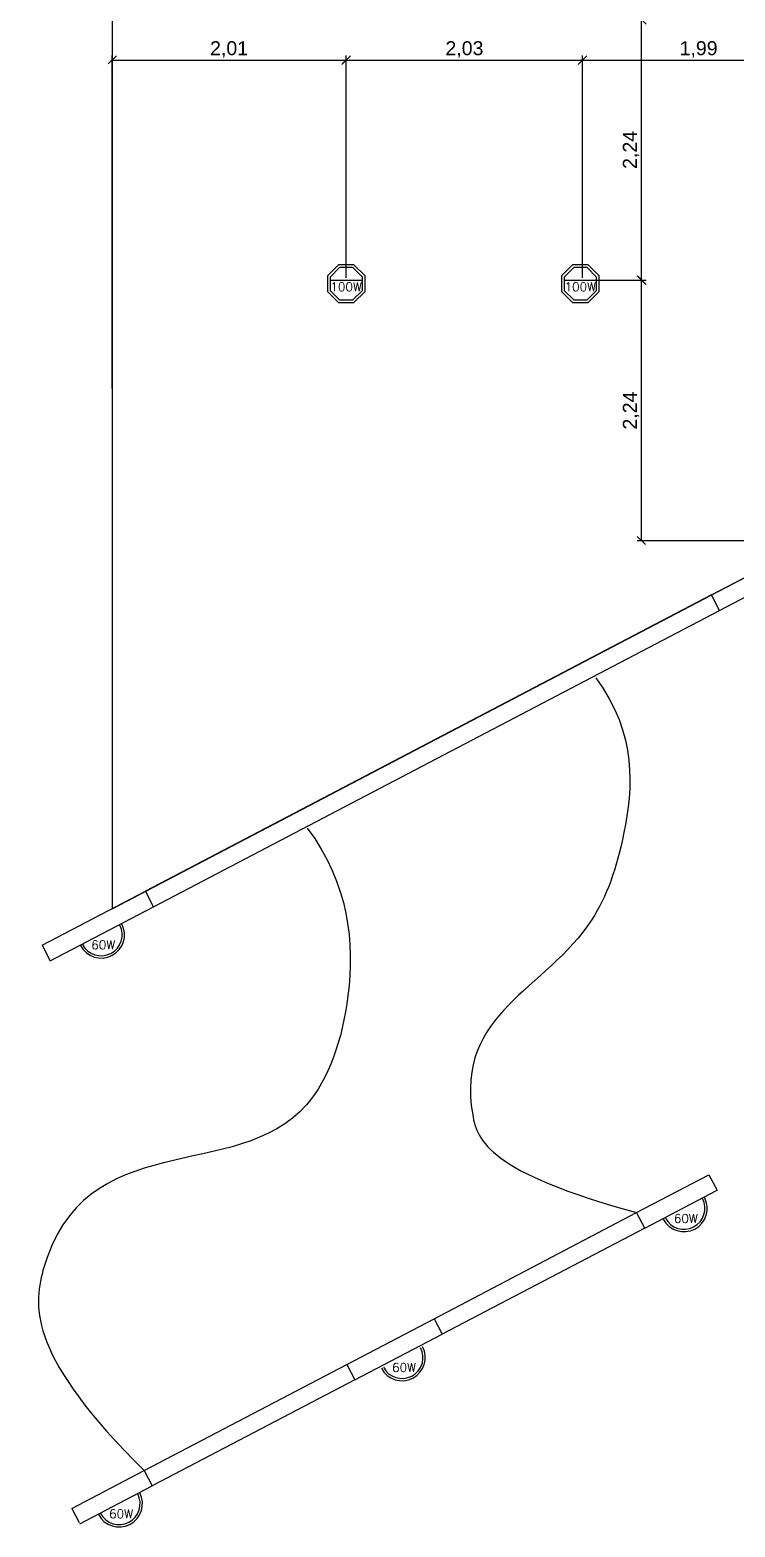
# Model space of a CAD drawing. Header units: millimetres. Extents: x 562 to 1062, y -27 to 300.
# Drawn here: x 678.9 to 684.96, y 227.92 to 240.77 of the extents above; entities that cross this region are included whole.
import ezdxf
from ezdxf.enums import TextEntityAlignment as Align

# ---------------------------------------------------------------- set-up
doc = ezdxf.new("R2010")
doc.units = ezdxf.units.MM
doc.header["$LTSCALE"] = 0.04
doc.linetypes.add('ACAD_ISO03W100', pattern=[30, 12, -18])
for name, color, linetype in [('02', 2, 'Continuous'), ('03', 3, 'Continuous'), ('05', 5, 'Continuous'), ('1', 1, 'Continuous'), ('BAN', 11, 'Continuous'), ('LUMINAR', 2, 'Continuous'), ('TRACEJADO', 7, 'ACAD_ISO03W100')]:
    doc.layers.add(name, color=color, linetype=linetype)
doc.styles.add('SIMPLEX', font='SIMPLEX.SHX')
doc.styles.get("Standard").update_dxf_attribs({"font": 'arial.ttf'})
doc.dimstyles.new('ISO-25', dxfattribs={"dimscale": 0.03, "dimtxt": 4, "dimasz": 2.5, "dimexe": 1.25, "dimexo": 0.625, "dimtad": 1, "dimtxsty": 'Standard', "dimblk": 'OBLIQUE', "dimcen": 2.5, "dimadec": 3, "dimazin": 0, "dimtfac": 1, "dimtmove": 0, "dimatfit": 3, "dimldrblk": 'OBLIQUE', "dimfxl": 1, "dimarcsym": 0})

# ---------------------------------------------------------------- blocks, each defined once
blk = doc.blocks.new('_Oblique')
at = {"layer": 'TRACEJADO', "color": 0, "lineweight": -2}
blk.add_line((-0.5, -0.5), (0.5, 0.5), dxfattribs=at)
blk = doc.blocks.new('*D290')
at = {"layer": 'BAN', "color": 0, "lineweight": -2}
for p, q in [((683.647, 238.626), (684.192, 238.626)), ((684.154, 236.389), (684.154, 238.626)), ((685.62, 236.389), (684.117, 236.389))]:
    blk.add_line(p, q, dxfattribs=at)
at = {"layer": 'Defpoints', "color": 0}
for p in [(683.628, 238.626), (684.154, 238.626), (685.639, 236.389)]:
    blk.add_point(p, dxfattribs=at)
at = {"layer": 'BAN', "color": 0, "lineweight": -2, "xscale": 0.075, "yscale": 0.075, "zscale": 0.075}
for p, rotation in [((684.154, 238.626), 90), ((684.154, 236.389), 270)]:
    blk.add_blockref('_Oblique', p, dxfattribs=dict(at, rotation=rotation))
at = {"layer": 'BAN', "color": 0, "insert": (684.064, 237.507), "char_height": 0.12, "attachment_point": 5, "rotation": 90}
blk.add_mtext('2,24', dxfattribs=at)
blk = doc.blocks.new('*D291')
at = {"layer": 'BAN', "color": 0}
for p, q in [((684.136, 240.862), (684.117, 240.862)), ((684.154, 238.626), (684.154, 240.862)), ((683.647, 238.626), (684.192, 238.626))]:
    blk.add_line(p, q, dxfattribs=at)
at = {"layer": 'Defpoints', "color": 0}
for p in [(684.154, 240.862), (684.154, 240.862), (683.628, 238.626)]:
    blk.add_point(p, dxfattribs=at)
at = {"layer": 'BAN', "color": 0, "xscale": 0.075, "yscale": 0.075, "zscale": 0.075}
for p, rotation in [((684.154, 240.862), 90), ((684.154, 238.626), 270)]:
    blk.add_blockref('_Oblique', p, dxfattribs=dict(at, rotation=rotation))
at = {"layer": 'BAN', "color": 0, "insert": (684.064, 239.744), "char_height": 0.12, "attachment_point": 5, "rotation": 90}
blk.add_mtext('2,24', dxfattribs=at)
blk = doc.blocks.new('*D294')
at = {"layer": 'BAN', "color": 0, "lineweight": -2}
for p, q in [((679.608, 237.697), (679.608, 240.553)), ((679.608, 240.515), (681.618, 240.515)), ((681.618, 238.645), (681.618, 240.553))]:
    blk.add_line(p, q, dxfattribs=at)
at = {"layer": 'Defpoints', "color": 0}
for p in [(681.618, 240.515), (681.618, 238.626), (679.608, 237.679)]:
    blk.add_point(p, dxfattribs=at)
at = {"layer": 'BAN', "color": 0, "lineweight": -2, "xscale": 0.075, "yscale": 0.075, "zscale": 0.075, "rotation": 180}
blk.add_blockref('_Oblique', (679.608, 240.515), dxfattribs=at)
at = {"layer": 'BAN', "color": 0, "lineweight": -2, "xscale": 0.075, "yscale": 0.075, "zscale": 0.075}
blk.add_blockref('_Oblique', (681.618, 240.515), dxfattribs=at)
at = {"layer": 'BAN', "color": 0, "insert": (680.613, 240.606), "char_height": 0.12, "attachment_point": 5}
blk.add_mtext('2,01', dxfattribs=at)
blk = doc.blocks.new('*D295')
at = {"layer": 'BAN', "color": 0}
for p, q in [((681.618, 238.645), (681.618, 240.553)), ((681.618, 240.515), (683.647, 240.515)), ((683.647, 238.645), (683.647, 240.553))]:
    blk.add_line(p, q, dxfattribs=at)
at = {"layer": 'Defpoints', "color": 0}
for p in [(683.647, 240.515), (681.618, 238.626), (683.647, 238.626)]:
    blk.add_point(p, dxfattribs=at)
at = {"layer": 'BAN', "color": 0, "xscale": 0.075, "yscale": 0.075, "zscale": 0.075, "rotation": 180}
blk.add_blockref('_Oblique', (681.618, 240.515), dxfattribs=at)
at = {"layer": 'BAN', "color": 0, "xscale": 0.075, "yscale": 0.075, "zscale": 0.075}
blk.add_blockref('_Oblique', (683.647, 240.515), dxfattribs=at)
at = {"layer": 'BAN', "color": 0, "insert": (682.633, 240.606), "char_height": 0.12, "attachment_point": 5}
blk.add_mtext('2,03', dxfattribs=at)
blk = doc.blocks.new('*D296')
at = {"layer": 'BAN', "color": 0}
for p, q in [((683.647, 238.645), (683.647, 240.553)), ((683.647, 240.515), (685.639, 240.515)), ((685.639, 239.681), (685.639, 240.553))]:
    blk.add_line(p, q, dxfattribs=at)
at = {"layer": 'Defpoints', "color": 0}
for p in [(685.639, 240.515), (685.639, 239.662), (683.647, 238.626)]:
    blk.add_point(p, dxfattribs=at)
at = {"layer": 'BAN', "color": 0, "xscale": 0.075, "yscale": 0.075, "zscale": 0.075, "rotation": 180}
blk.add_blockref('_Oblique', (683.647, 240.515), dxfattribs=at)
at = {"layer": 'BAN', "color": 0, "xscale": 0.075, "yscale": 0.075, "zscale": 0.075}
blk.add_blockref('_Oblique', (685.639, 240.515), dxfattribs=at)
at = {"layer": 'BAN', "color": 0, "insert": (684.643, 240.606), "char_height": 0.12, "attachment_point": 5}
blk.add_mtext('1,99', dxfattribs=at)

msp = doc.modelspace()

# ---------------------------------------------------------------- linework, layer by layer
at = {"layer": '02'}
for p, q in [((679.608, 242.126), (679.608, 233.231)), ((679.608, 233.231), (685.639, 236.389))]:
    msp.add_line(p, q, dxfattribs=at)
for points in [[(683.76, 235.212), (684.119, 234.732), (684.042, 233.856), (683.583, 232.587), (682.351, 232.296), (682.842, 230.971), (684.111, 230.623)], [(681.284, 233.923), (681.644, 233.444), (681.727, 232.512), (681.096, 230.696), (679.027, 231.513), (678.903, 229.376), (679.884, 228.409)]]:
    msp.add_open_spline(points, degree=3, knots=[0.002109, 0.002109, 0.002109, 0.002109, 0.788794, 1.44822, 3.522511, 4.047492, 4.047492, 4.047492, 4.047492], dxfattribs=at)
at = {"layer": '03', "extrusion": (0, 0, -1)}
for p, q in [((684.753, 235.925), (679.894, 233.381)), ((679.964, 233.248), (684.822, 235.792)), ((682.373, 229.712), (684.111, 230.623)), ((684.181, 230.49), (682.442, 229.579)), ((679.884, 228.409), (681.623, 229.319)), ((681.692, 229.187), (679.953, 228.276))]:
    msp.add_line(p, q, dxfattribs=at)
at = {"layer": '03'}
for points in [[(681.551, 238.757), (681.457, 238.662), (681.457, 238.528), (681.551, 238.433), (681.685, 238.433), (681.78, 238.528), (681.78, 238.662), (681.685, 238.757)], [(683.561, 238.757), (683.467, 238.662), (683.467, 238.528), (683.561, 238.433), (683.695, 238.433), (683.79, 238.528), (683.79, 238.662), (683.695, 238.757)]]:
    msp.add_lwpolyline(points, close=True, dxfattribs=at)
for centre in [(679.515, 233.007), (684.517, 230.659), (682.097, 229.379), (679.669, 228.124)]:
    msp.add_arc(centre, 0.2, 207.6382, 27.6382, dxfattribs=at)
at = {"layer": '05'}
for p, q in [((684.753, 235.925), (685.639, 236.389)), ((684.822, 235.792), (685.708, 236.256)), ((684.822, 235.792), (684.753, 235.925)), ((679.008, 232.917), (679.894, 233.381)), ((679.964, 233.248), (679.894, 233.381)), ((679.078, 232.784), (679.964, 233.248)), ((679.008, 232.917), (679.078, 232.784)), ((684.111, 230.623), (684.732, 230.947)), ((684.732, 230.947), (684.801, 230.815)), ((684.181, 230.49), (684.801, 230.815)), ((684.181, 230.49), (684.111, 230.623)), ((681.623, 229.319), (682.373, 229.712)), ((682.373, 229.712), (682.442, 229.579)), ((681.692, 229.187), (682.442, 229.579)), ((681.623, 229.319), (681.692, 229.187)), ((679.264, 228.084), (679.884, 228.409)), ((679.884, 228.409), (679.953, 228.276)), ((679.333, 227.951), (679.953, 228.276)), ((679.264, 228.084), (679.327, 227.962))]:
    msp.add_line(p, q, dxfattribs=at)
at = {"layer": '1'}
for centre in [(679.515, 233.007), (684.517, 230.659), (682.097, 229.379), (679.669, 228.124)]:
    msp.add_arc(centre, 0.18, 207.6382, 27.6382, dxfattribs=at)
at = {"layer": 'LUMINAR', "color": 1}
for p, q in [((681.48, 238.626), (681.757, 238.626)), ((683.49, 238.626), (683.767, 238.626))]:
    msp.add_line(p, q, dxfattribs=at)
for points in [[(681.561, 238.734), (681.48, 238.652), (681.48, 238.538), (681.561, 238.456), (681.676, 238.456), (681.757, 238.538), (681.757, 238.652), (681.676, 238.734)], [(683.571, 238.734), (683.49, 238.652), (683.49, 238.538), (683.571, 238.456), (683.686, 238.456), (683.767, 238.538), (683.767, 238.652), (683.686, 238.734)]]:
    msp.add_lwpolyline(points, close=True, dxfattribs=at)

# ---------------------------------------------------------------- texts
at = {"layer": 'LUMINAR', "style": 'SIMPLEX'}
for tag, p in [('100W', (681.618, 238.532)), ('100W', (683.628, 238.532)), ('60W', (679.533, 232.883)), ('60W', (684.534, 230.535)), ('60W', (682.115, 229.256)), ('60W', (679.686, 228))]:
    msp.add_attdef(tag, text='100W', height=0.075, dxfattribs=at).set_placement(p, align=Align.CENTER)

# ---------------------------------------------------------------- dimensions: what is measured, and where the dimension line sits
at = {"layer": 'BAN'}
dim = msp.add_linear_dim(base=(684.154, 240.862), p1=(683.628, 238.626), p2=(684.154, 240.862), angle=90, dimstyle='ISO-25', override={"dimtmove": 1}, dxfattribs=at)
dim.commit()
dim.dimension.update_dxf_attribs({"geometry": '*D291', "text_midpoint": (684.064, 239.744)})
dim = msp.add_linear_dim(base=(681.618, 240.515), p1=(679.608, 237.679), p2=(681.618, 238.626), dimstyle='ISO-25', dxfattribs=at)
dim.commit()
dim.dimension.update_dxf_attribs({"geometry": '*D294', "text_midpoint": (680.613, 240.606)})
for base, p1, p2, picture, middle in [((683.647, 240.515), (681.618, 238.626), (683.647, 238.626), '*D295', (682.633, 240.606)), ((685.639, 240.515), (683.647, 238.626), (685.639, 239.662), '*D296', (684.643, 240.606))]:
    dim = msp.add_linear_dim(base=base, p1=p1, p2=p2, dimstyle='ISO-25', override={"dimtmove": 1}, dxfattribs=at)
    dim.commit()
    dim.dimension.update_dxf_attribs({"geometry": picture, "text_midpoint": middle})
dim = msp.add_linear_dim(base=(684.154, 238.626), p1=(685.639, 236.389), p2=(683.628, 238.626), angle=90, dimstyle='ISO-25', dxfattribs=at)
dim.commit()
dim.dimension.update_dxf_attribs({"geometry": '*D290', "text_midpoint": (684.064, 237.507)})

doc.saveas('drawing.dxf')
